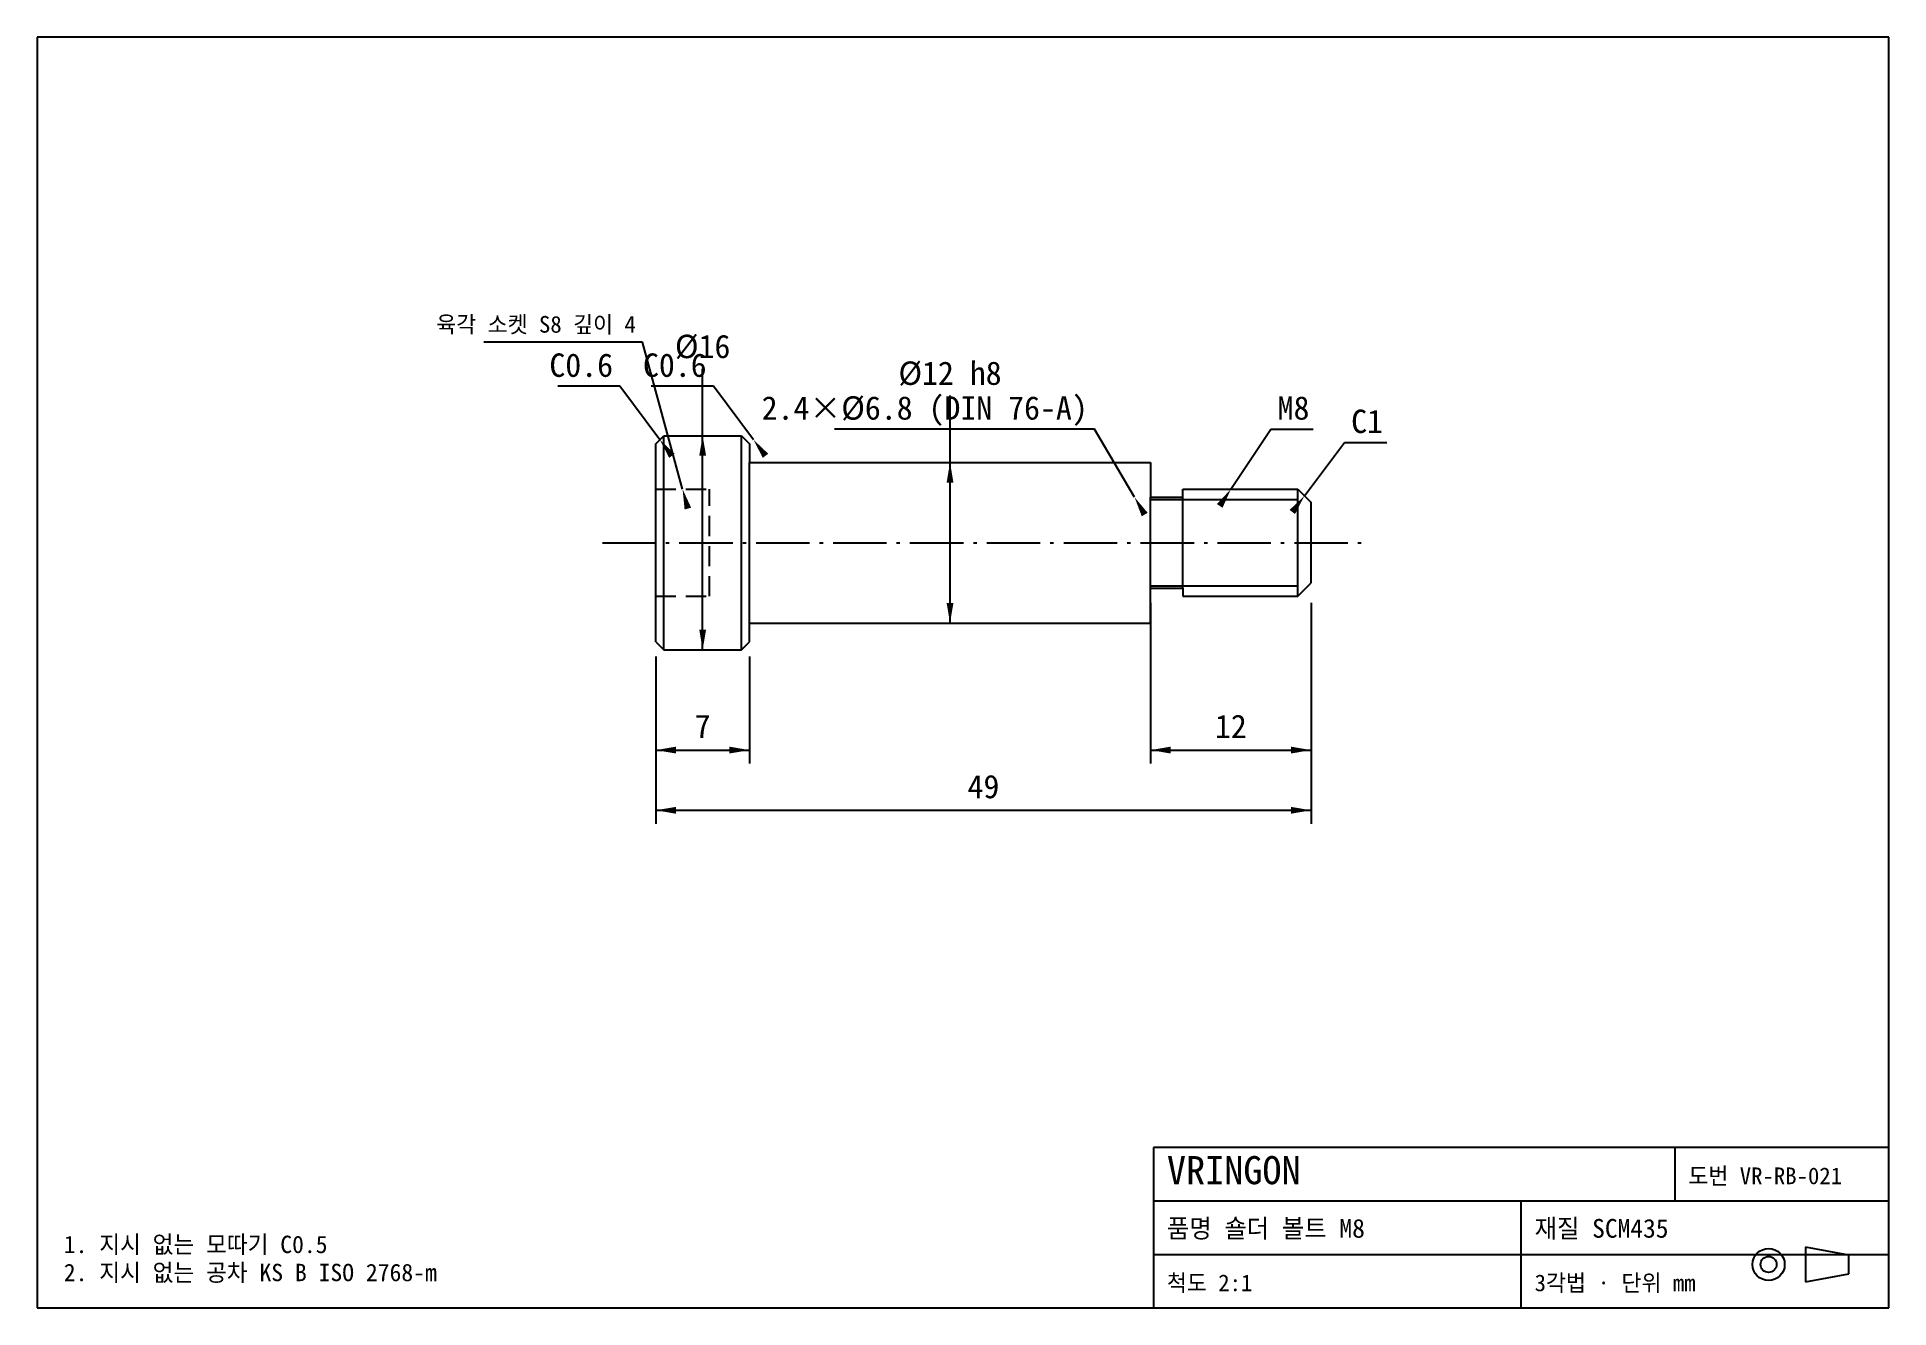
# Model space of a CAD drawing. Header units: millimetres. Extents: x 10 to 287, y 10 to 200.
import ezdxf
from ezdxf.enums import TextEntityAlignment as Align

# ---------------------------------------------------------------- set-up
doc = ezdxf.new("R2010")
doc.units = ezdxf.units.MM
doc.linetypes.add('CENTER', pattern=[11.5, 8, -1.5, 0.5, -1.5])
doc.linetypes.add('DASHED', pattern=[4.5, 3, -1.5])
for name, color, linetype in [('CENTER', 1, 'CENTER'), ('DIM', 3, 'CONTINUOUS'), ('FRAME', 7, 'CONTINUOUS'), ('HIDDEN', 8, 'DASHED'), ('OUTLINE', 7, 'CONTINUOUS'), ('TEXT', 7, 'CONTINUOUS'), ('THIN', 7, 'CONTINUOUS')]:
    doc.layers.add(name, color=color, linetype=linetype)

msp = doc.modelspace()

# ---------------------------------------------------------------- linework, layer by layer
at = {"layer": 'CENTER'}
msp.add_line((94.56, 124.4), (208.56, 124.4), dxfattribs=at)
at = {"layer": 'DIM'}
for p, q in [((100.56, 154.4), (76.81, 154.4)), ((106.56, 132.4), (100.56, 154.4)), ((109.56, 108.4), (109.56, 150.4)), ((97.16, 147.8), (87.88, 147.8)), ((103.16, 139.8), (97.16, 147.8)), ((111.16, 147.8), (101.88, 147.8)), ((117.16, 139.8), (111.16, 147.8)), ((146.56, 112.4), (146.56, 146.4)), ((168.16, 141.4), (129.27, 141.4)), ((174.16, 131.2), (168.16, 141.4)), ((188.56, 132.4), (194.56, 141.4)), ((194.56, 141.4), (200.9, 141.4)), ((199.56, 131.4), (205.56, 139.4)), ((205.56, 139.4), (211.9, 139.4)), ((176.56, 115.4), (176.56, 91.4)), ((200.56, 115.4), (200.56, 91.4)), ((102.56, 107.4), (102.56, 91.4)), ((102.56, 107.4), (102.56, 82.4)), ((116.56, 107.4), (116.56, 91.4)), ((200.56, 107.4), (200.56, 82.4)), ((102.56, 93.4), (116.56, 93.4)), ((176.56, 93.4), (200.56, 93.4)), ((102.56, 84.4), (200.56, 84.4))]:
    msp.add_line(p, q, dxfattribs=at)
for points in [[(103.16, 139.8), (105.368, 137.706), (104.552, 137.094)], [(109.56, 140.4), (110.07, 137.4), (109.05, 137.4)], [(117.16, 139.8), (119.368, 137.706), (118.552, 137.094)], [(146.56, 136.4), (147.07, 133.4), (146.05, 133.4)], [(106.56, 132.4), (107.841, 129.64), (106.857, 129.372)], [(174.16, 131.2), (176.121, 128.873), (175.241, 128.356)], [(188.56, 132.4), (187.32, 129.621), (186.472, 130.187)], [(199.56, 131.4), (198.168, 128.694), (197.352, 129.306)], [(146.56, 112.4), (146.05, 115.4), (147.07, 115.4)], [(109.56, 108.4), (109.05, 111.4), (110.07, 111.4)], [(102.56, 93.4), (105.56, 93.91), (105.56, 92.89)], [(116.56, 93.4), (113.56, 92.89), (113.56, 93.91)], [(176.56, 93.4), (179.56, 93.91), (179.56, 92.89)], [(200.56, 93.4), (197.56, 92.89), (197.56, 93.91)], [(102.56, 84.4), (105.56, 84.91), (105.56, 83.89)], [(200.56, 84.4), (197.56, 83.89), (197.56, 84.91)]]:
    msp.add_solid(points, dxfattribs=at)
at = {"layer": 'FRAME'}
for p, q in [((287, 200), (10, 200)), ((10, 200), (10, 10)), ((287, 10), (287, 200)), ((287, 34), (177, 34)), ((177, 34), (177, 10)), ((255, 26), (255, 34)), ((287, 10), (287, 34)), ((177, 26), (287, 26)), ((232, 10), (232, 26)), ((177, 18), (287, 18)), ((281, 17.9), (274.5, 19.1)), ((274.5, 19.1), (274.5, 13.9)), ((281, 15.1), (281, 17.9)), ((274.5, 13.9), (281, 15.1)), ((10, 10), (287, 10)), ((177, 10), (287, 10))]:
    msp.add_line(p, q, dxfattribs=at)
for radius in [2.4, 1.2]:
    msp.add_circle((269, 16.5), radius, dxfattribs=at)
at = {"layer": 'HIDDEN'}
for p, q in [((102.56, 132.4), (110.56, 132.4)), ((110.56, 116.4), (110.56, 132.4)), ((102.56, 116.4), (110.56, 116.4))]:
    msp.add_line(p, q, dxfattribs=at)
at = {"layer": 'OUTLINE'}
for p, q in [((102.56, 139.2), (103.76, 140.4)), ((102.56, 109.6), (102.56, 139.2)), ((103.76, 140.4), (115.36, 140.4)), ((103.76, 108.4), (103.76, 140.4)), ((115.36, 140.4), (116.56, 139.2)), ((115.36, 108.4), (115.36, 140.4)), ((115.36, 108.4), (115.36, 140.4)), ((116.56, 139.2), (116.56, 136.4)), ((116.56, 136.4), (176.56, 136.4)), ((116.56, 112.4), (116.56, 136.4)), ((176.56, 136.4), (176.56, 131.2)), ((176.56, 131.2), (181.36, 131.2)), ((176.56, 117.6), (176.56, 131.2)), ((181.36, 131.2), (181.36, 132.4)), ((181.36, 132.4), (198.56, 132.4)), ((181.36, 117.6), (181.36, 131.2)), ((198.56, 132.4), (200.56, 130.4)), ((198.56, 116.4), (198.56, 132.4)), ((198.56, 116.4), (198.56, 132.4)), ((200.56, 118.4), (200.56, 130.4)), ((176.56, 112.4), (176.56, 117.6)), ((176.56, 117.6), (181.36, 117.6)), ((181.36, 117.6), (181.36, 116.4)), ((181.36, 116.4), (198.56, 116.4)), ((198.56, 116.4), (200.56, 118.4)), ((116.56, 109.6), (116.56, 112.4)), ((116.56, 112.4), (176.56, 112.4)), ((102.56, 109.6), (103.76, 108.4)), ((103.76, 108.4), (115.36, 108.4)), ((115.36, 108.4), (116.56, 109.6))]:
    msp.add_line(p, q, dxfattribs=at)
at = {"layer": 'THIN'}
for p, q in [((176.56, 130.866), (198.56, 130.866)), ((176.56, 117.934), (198.56, 117.934))]:
    msp.add_line(p, q, dxfattribs=at)

# ---------------------------------------------------------------- texts
at = {"layer": 'TEXT'}
for s, height, p in [('육각 소켓 S8 깊이 4', 2.5, (99.56, 155.8)), ('C0.6', 3.5, (96.16, 149.2)), ('C0.6', 3.5, (110.16, 149.2)), ('2.4×%%c6.8 (DIN 76-A)', 3.5, (167.16, 142.8))]:
    msp.add_text(s, height=height, dxfattribs=at).set_placement(p, align=Align.RIGHT)
for s, p in [('%%c16', (109.56, 152)), ('%%c12 h8', (146.56, 148)), ('7', (109.56, 95.2)), ('12', (188.56, 95.2)), ('49', (151.56, 86.2))]:
    msp.add_text(s, height=3.5, dxfattribs=at).set_placement(p, align=Align.CENTER)
for s, height, p in [('M8', 3.5, (195.56, 142.8)), ('C1', 3.5, (206.56, 140.8)), ('VRINGON', 4.2, (179, 28.5)), ('도번 VR-RB-021', 2.5, (257, 28.5)), ('품명 숄더 볼트 M8', 2.8, (179, 20.5)), ('재질 SCM435', 2.8, (234, 20.5)), ('1. 지시 없는 모따기 C0.5', 2.6, (14, 18.2)), ('2. 지시 없는 공차 KS B ISO 2768-m', 2.6, (14, 14)), ('척도 2:1', 2.5, (179, 12.5)), ('3각법 · 단위 mm', 2.5, (234, 12.5))]:
    msp.add_text(s, height=height, dxfattribs=at).set_placement(p)

doc.saveas('drawing.dxf')
